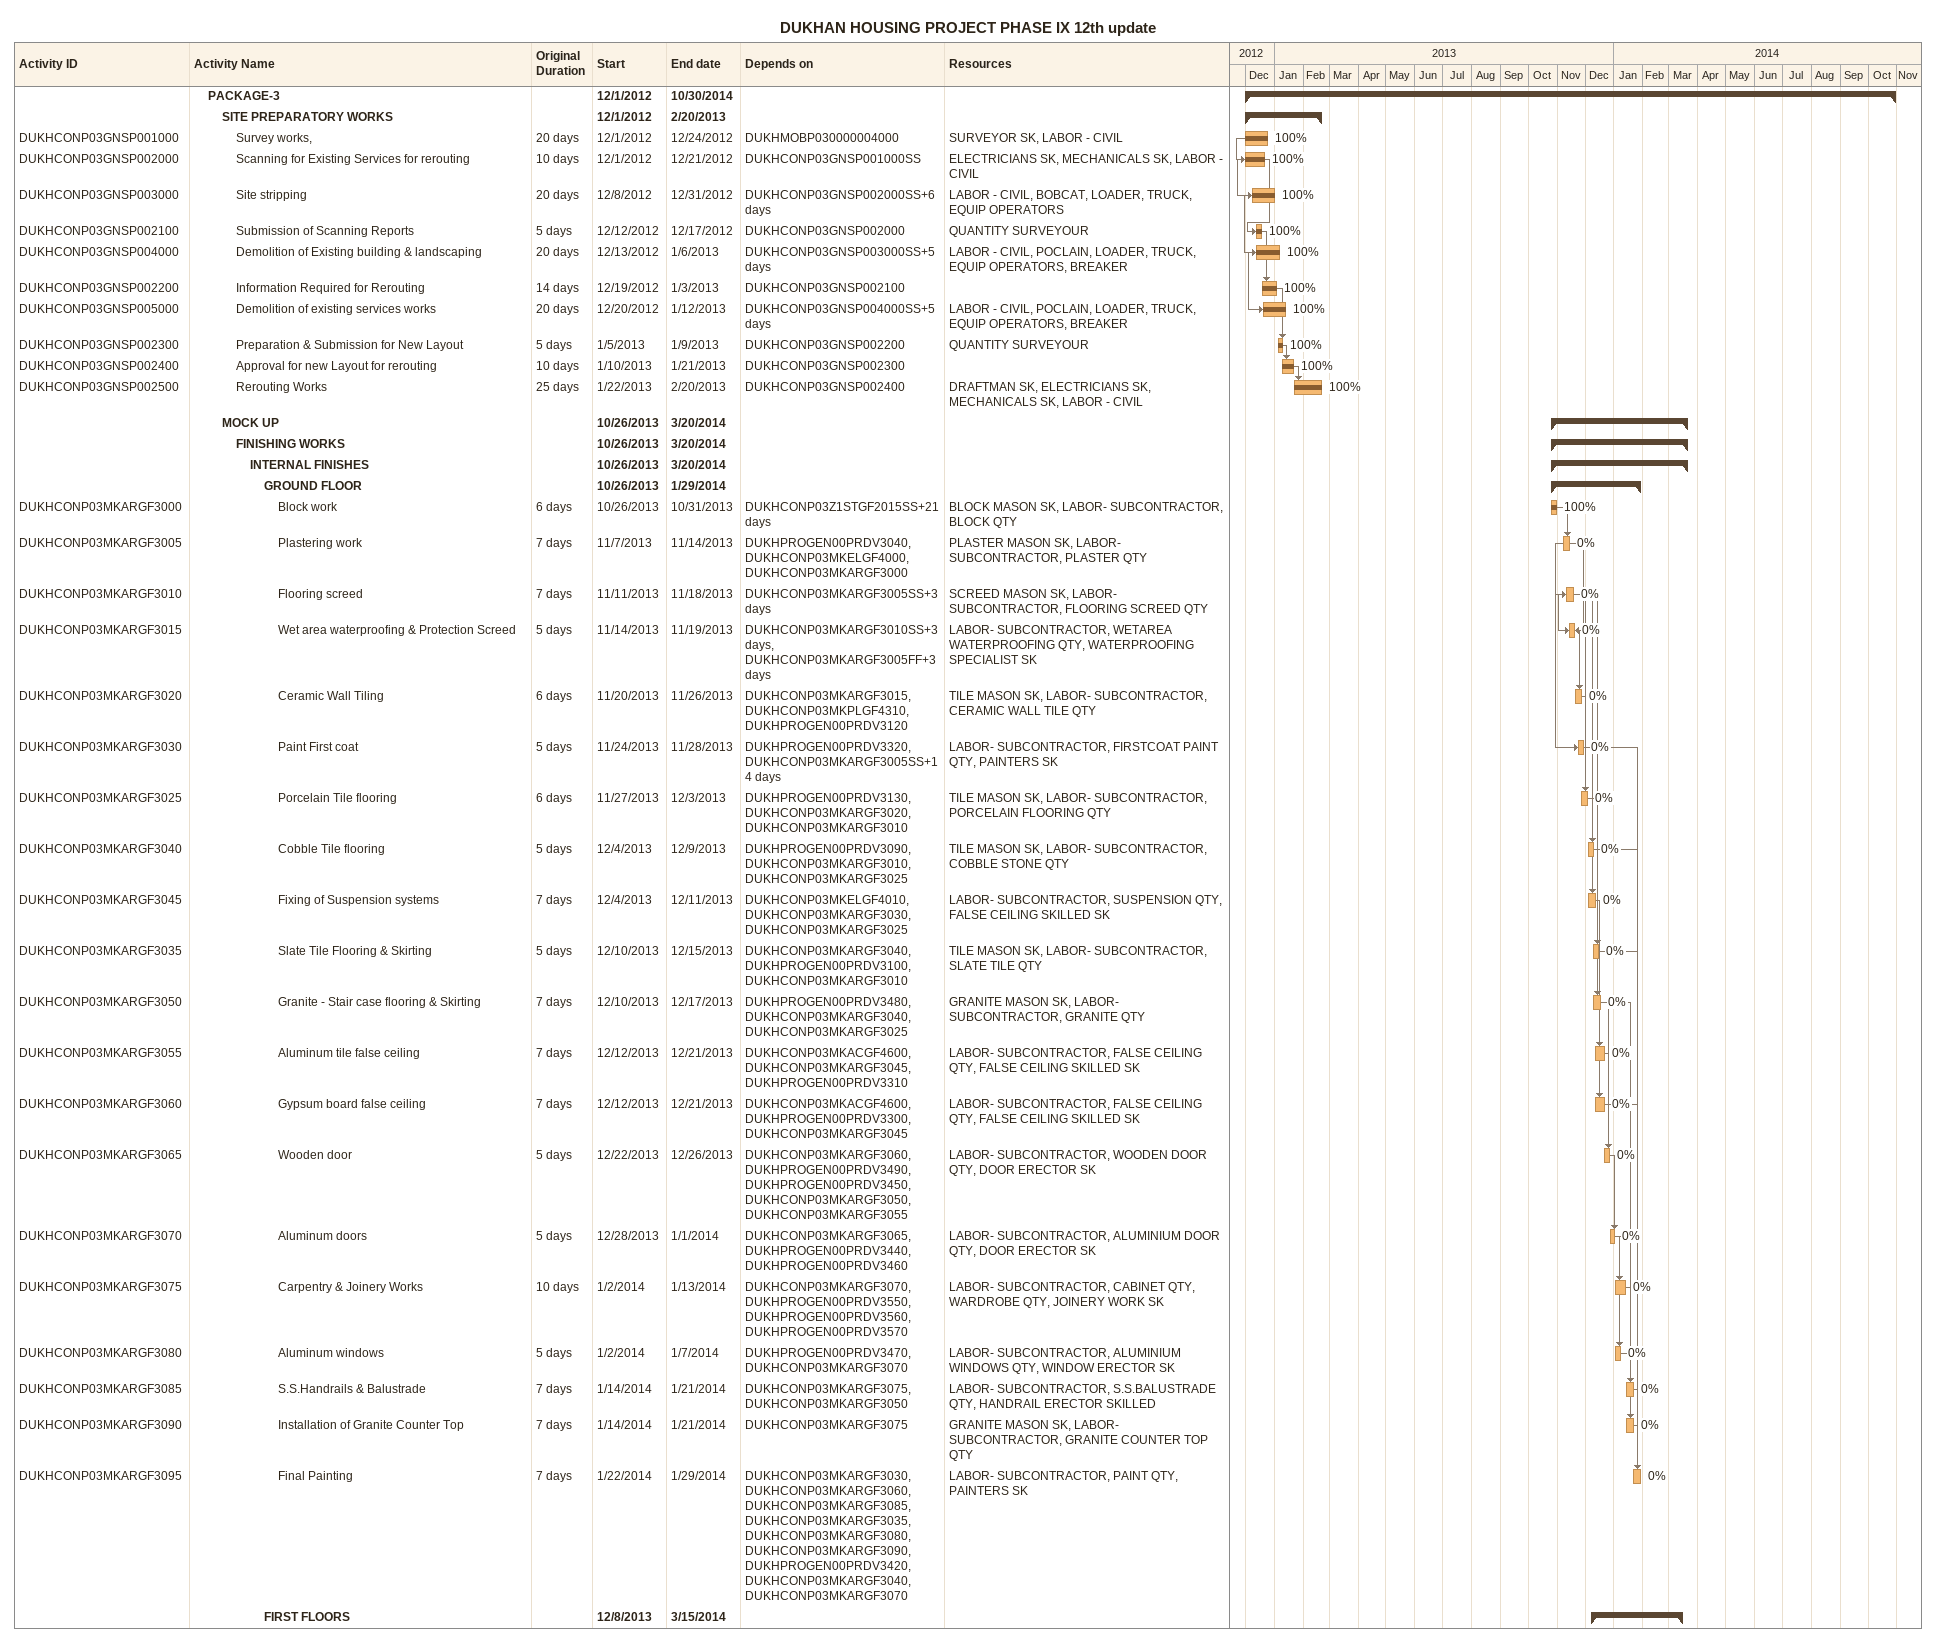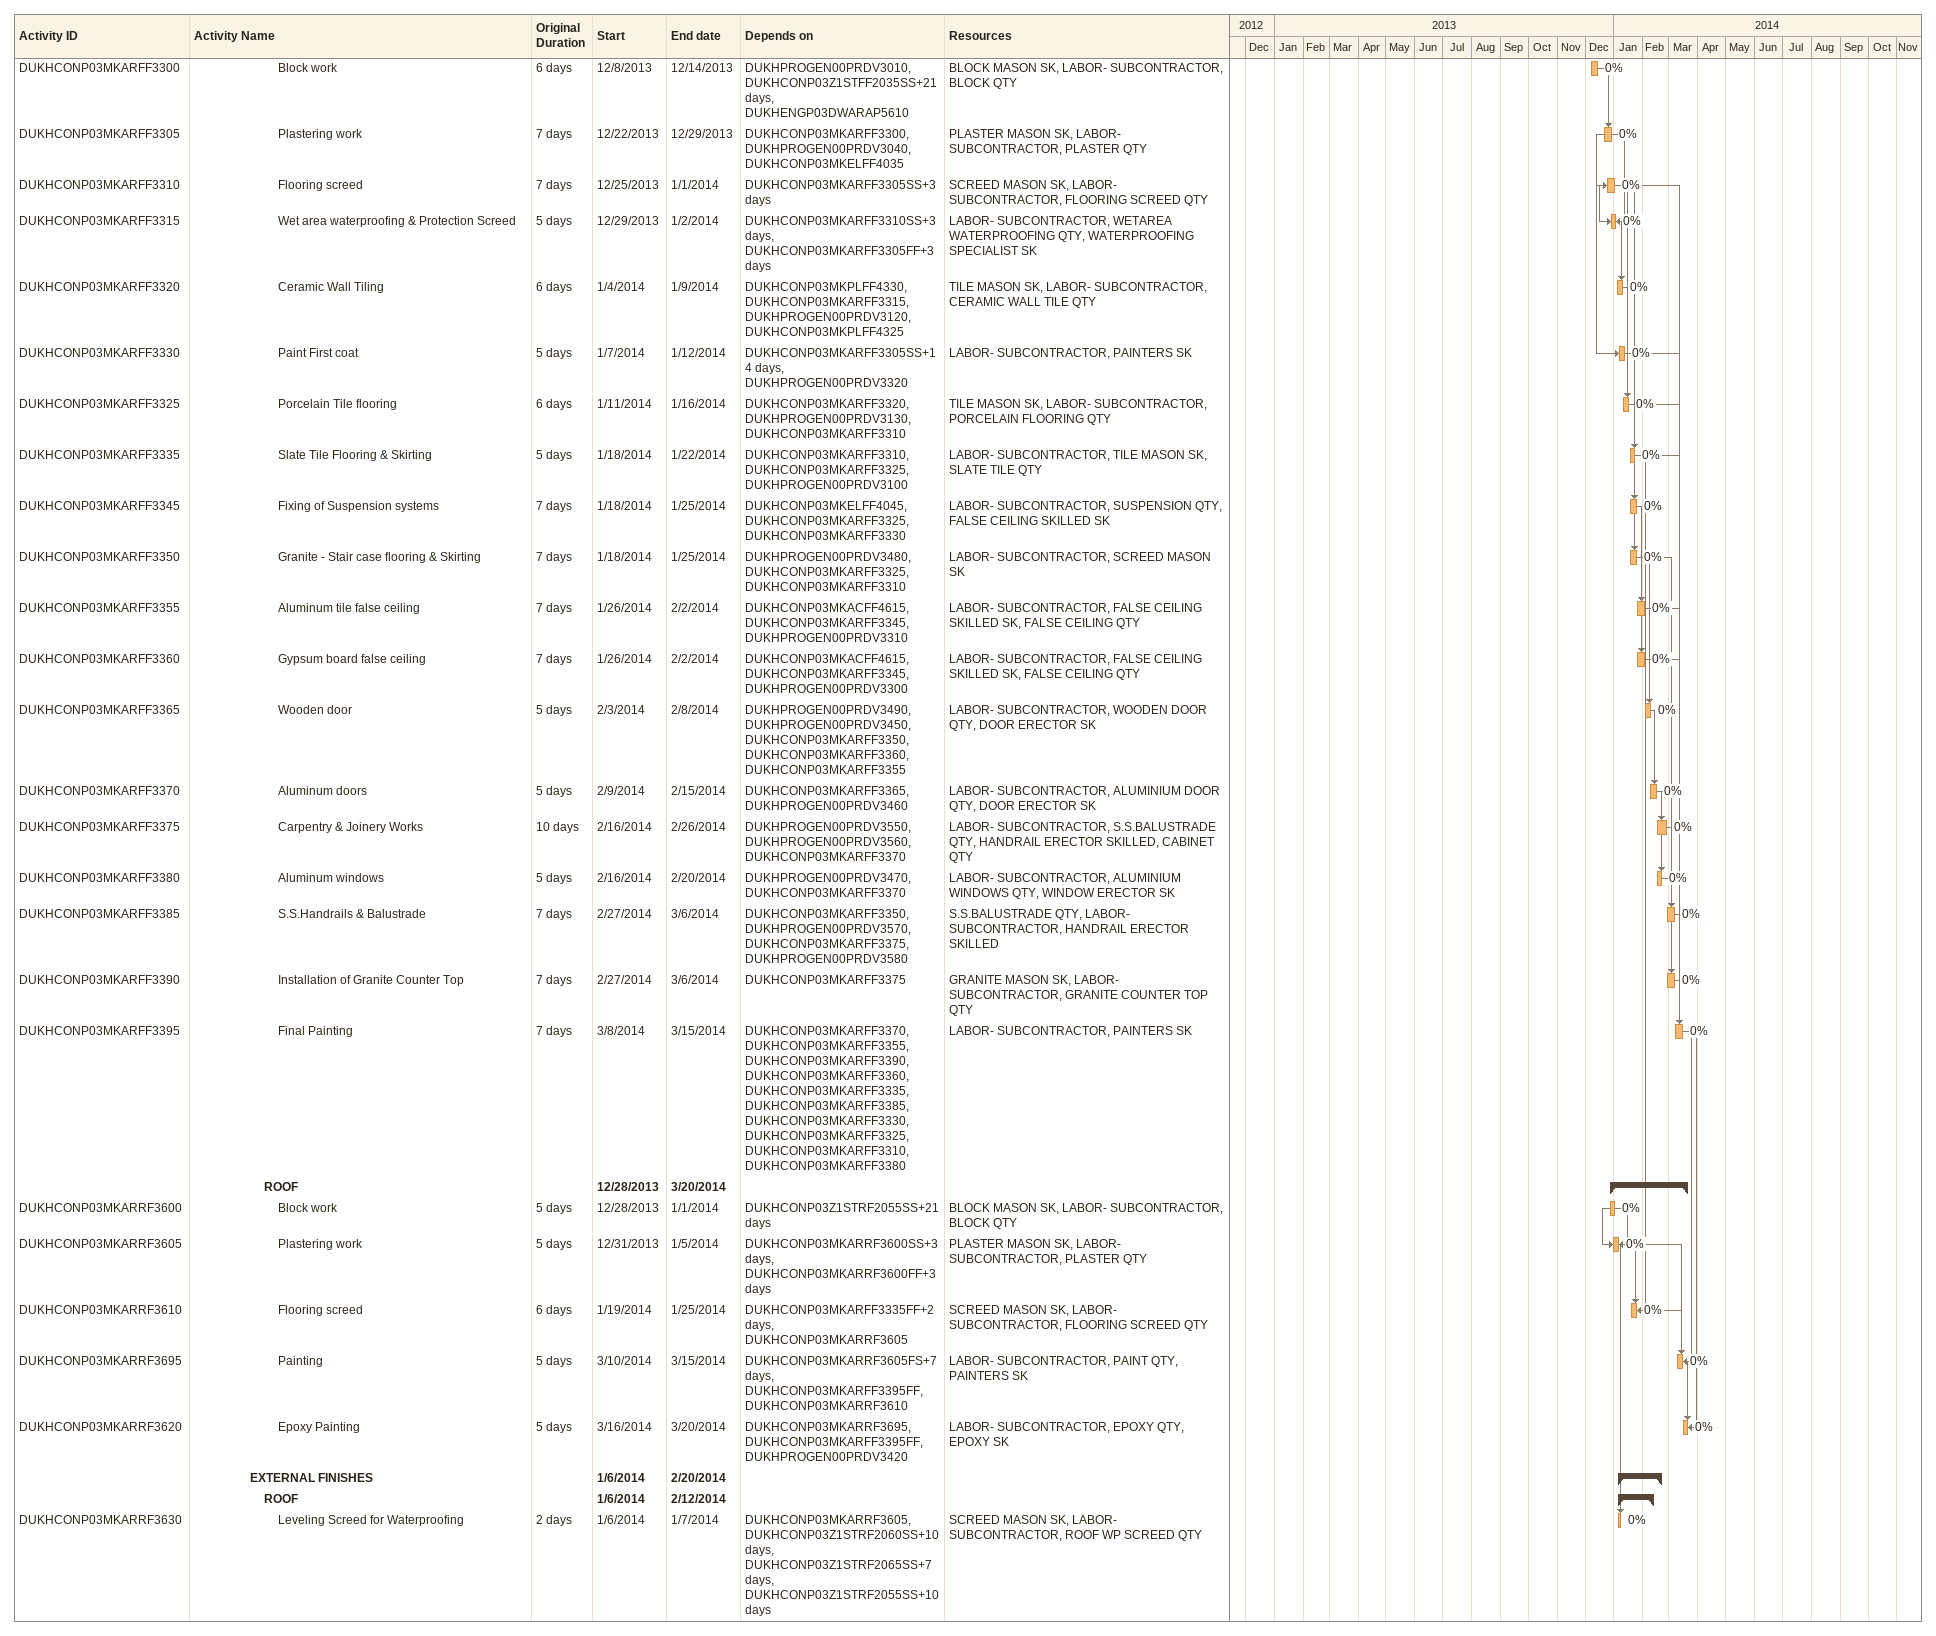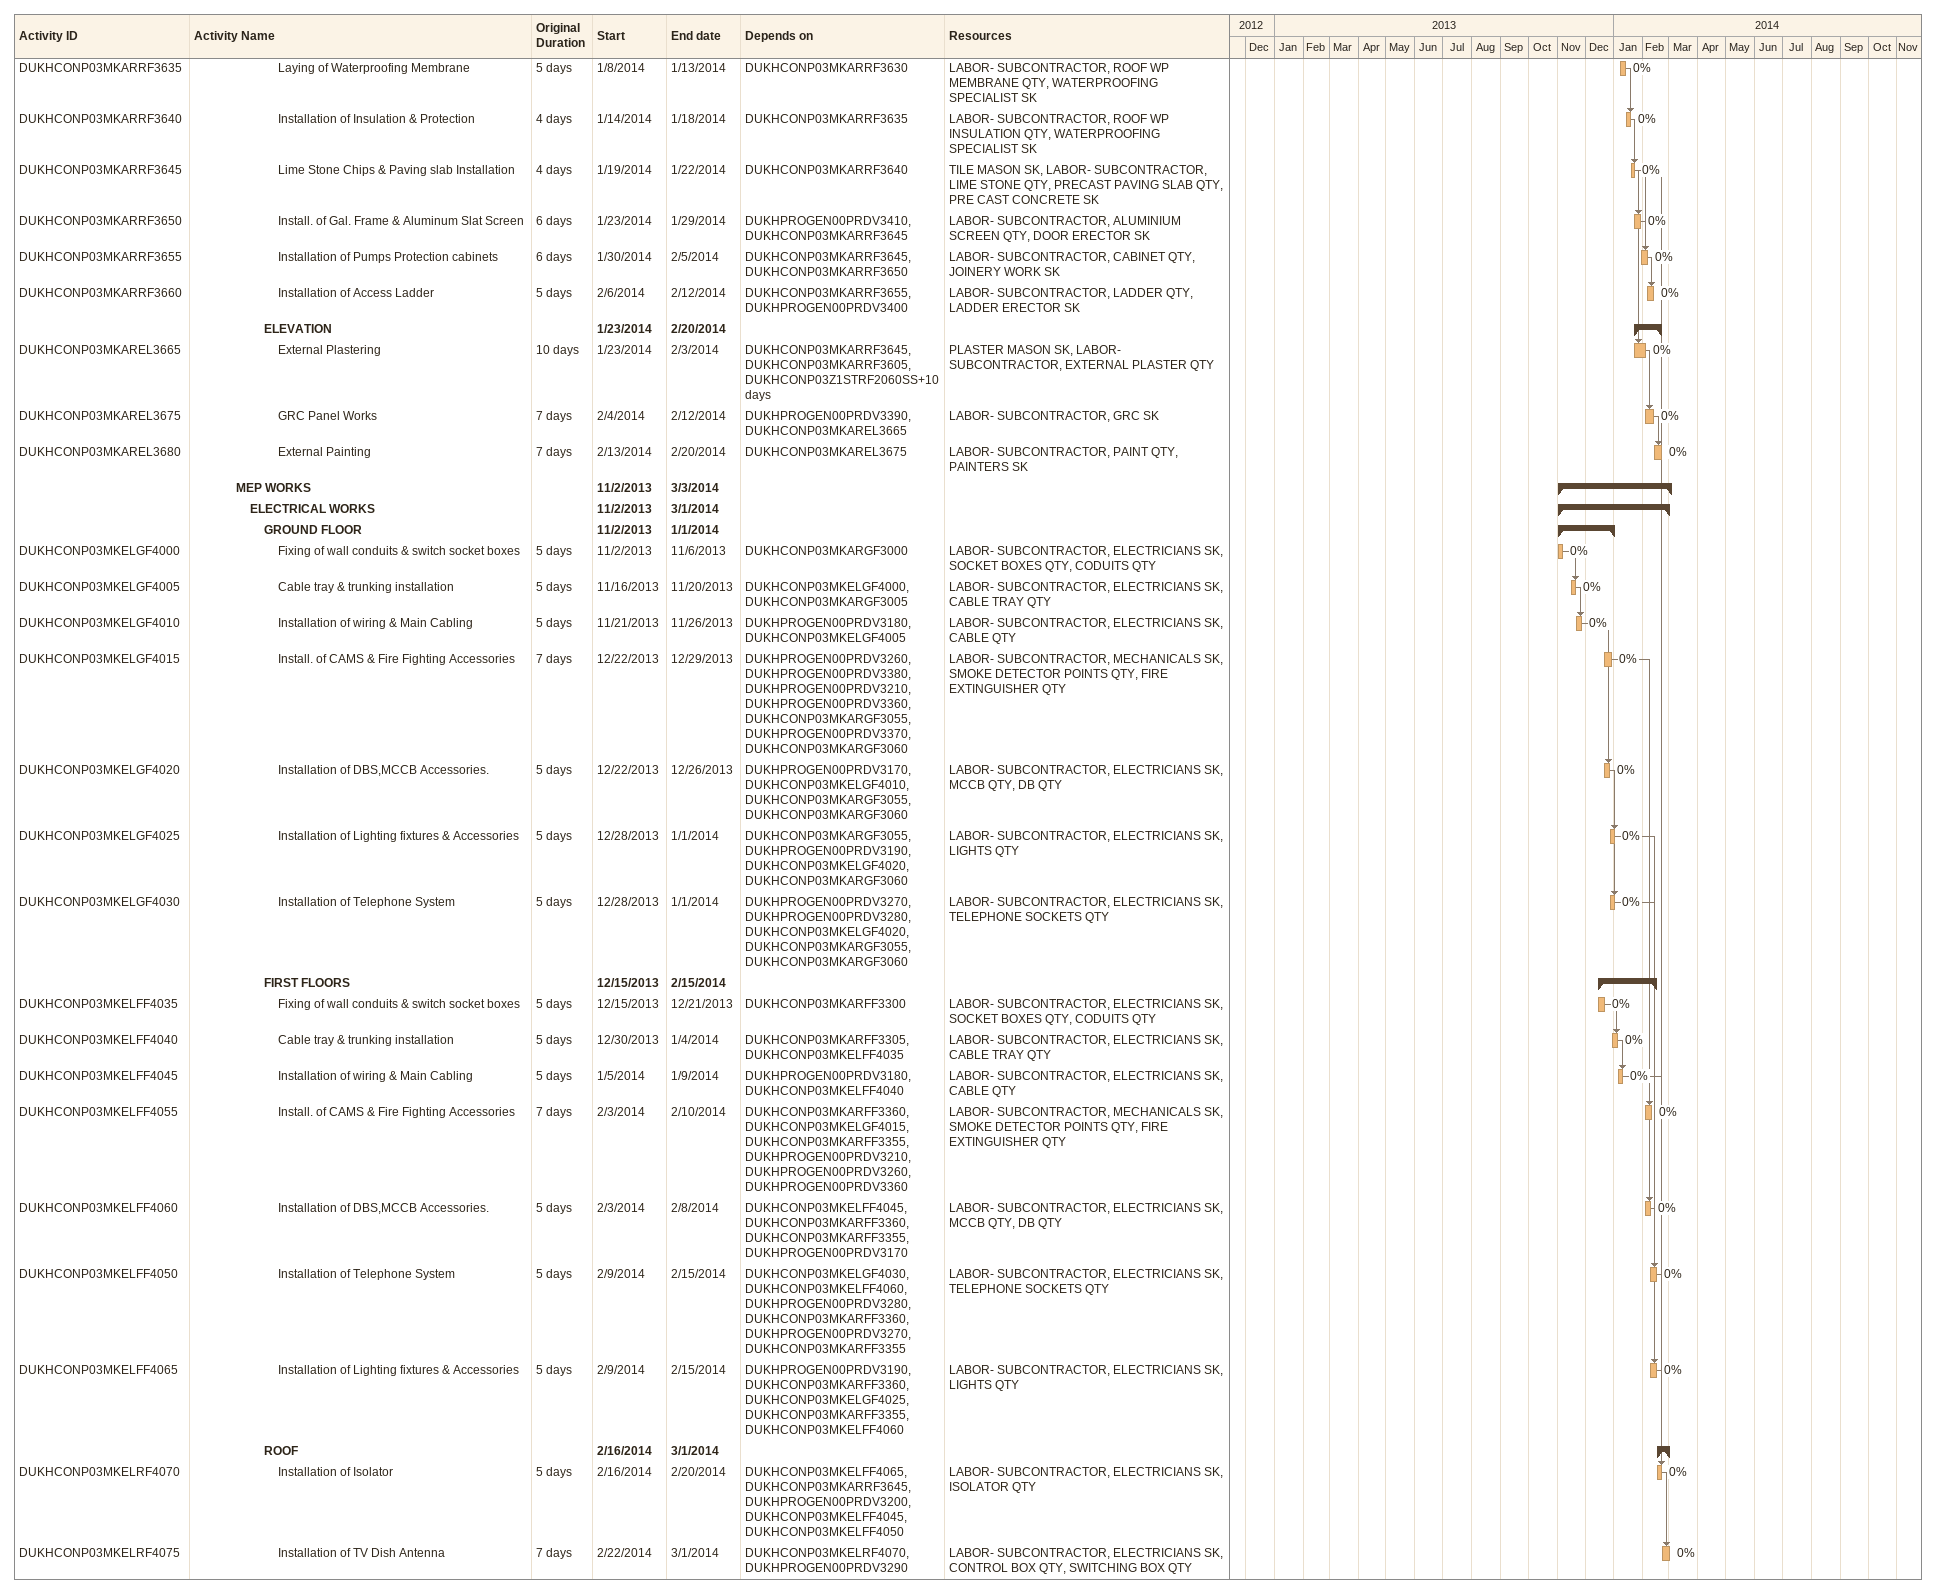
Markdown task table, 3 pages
DUKHAN HOUSING PROJECT PHASE IX 12th update

| ID | Level | Task | Original duration | Start | Finish | Predecessors | Resources | % complete |
|---|---|---|---|---|---|---|---|---|
|  | 2 | **PACKAGE-3** |  | 2012-12-01 | 2014-10-30 |  |  |  |
|  | 3 | **SITE PREPARATORY WORKS** |  | 2012-12-01 | 2013-02-20 |  |  |  |
| DUKHCONP03GNSP001000 | 4 | Survey works, | 20d | 2012-12-01 | 2012-12-24 | DUKHMOBP030000004000 | SURVEYOR SK, LABOR - CIVIL | 100 |
| DUKHCONP03GNSP002000 | 4 | Scanning for Existing Services for rerouting | 10d | 2012-12-01 | 2012-12-21 | DUKHCONP03GNSP001000SS | ELECTRICIANS SK, MECHANICALS SK, LABOR - CIVIL | 100 |
| DUKHCONP03GNSP003000 | 4 | Site stripping | 20d | 2012-12-08 | 2012-12-31 | DUKHCONP03GNSP002000SS+6d | LABOR - CIVIL, BOBCAT, LOADER, TRUCK, EQUIP OPERATORS | 100 |
| DUKHCONP03GNSP002100 | 4 | Submission of Scanning Reports | 5d | 2012-12-12 | 2012-12-17 | DUKHCONP03GNSP002000 | QUANTITY SURVEYOUR | 100 |
| DUKHCONP03GNSP004000 | 4 | Demolition of Existing building & landscaping | 20d | 2012-12-13 | 2013-01-06 | DUKHCONP03GNSP003000SS+5d | LABOR - CIVIL, POCLAIN, LOADER, TRUCK, EQUIP OPERATORS, BREAKER | 100 |
| DUKHCONP03GNSP002200 | 4 | Information Required for Rerouting | 14d | 2012-12-19 | 2013-01-03 | DUKHCONP03GNSP002100 |  | 100 |
| DUKHCONP03GNSP005000 | 4 | Demolition of existing services works | 20d | 2012-12-20 | 2013-01-12 | DUKHCONP03GNSP004000SS+5d | LABOR - CIVIL, POCLAIN, LOADER, TRUCK, EQUIP OPERATORS, BREAKER | 100 |
| DUKHCONP03GNSP002300 | 4 | Preparation & Submission for New Layout | 5d | 2013-01-05 | 2013-01-09 | DUKHCONP03GNSP002200 | QUANTITY SURVEYOUR | 100 |
| DUKHCONP03GNSP002400 | 4 | Approval for new Layout for rerouting | 10d | 2013-01-10 | 2013-01-21 | DUKHCONP03GNSP002300 |  | 100 |
| DUKHCONP03GNSP002500 | 4 | Rerouting Works | 25d | 2013-01-22 | 2013-02-20 | DUKHCONP03GNSP002400 | DRAFTMAN SK, ELECTRICIANS SK, MECHANICALS SK, LABOR - CIVIL | 100 |
|  | 3 | **MOCK UP** |  | 2013-10-26 | 2014-03-20 |  |  |  |
|  | 4 | **FINISHING WORKS** |  | 2013-10-26 | 2014-03-20 |  |  |  |
|  | 5 | **INTERNAL FINISHES** |  | 2013-10-26 | 2014-03-20 |  |  |  |
|  | 6 | **GROUND FLOOR** |  | 2013-10-26 | 2014-01-29 |  |  |  |
| DUKHCONP03MKARGF3000 | 7 | Block work | 6d | 2013-10-26 | 2013-10-31 | DUKHCONP03Z1STGF2015SS+21d | BLOCK MASON SK, LABOR- SUBCONTRACTOR, BLOCK QTY | 100 |
| DUKHCONP03MKARGF3005 | 7 | Plastering work | 7d | 2013-11-07 | 2013-11-14 | DUKHPROGEN00PRDV3040, DUKHCONP03MKELGF4000, DUKHCONP03MKARGF3000 | PLASTER MASON SK, LABOR- SUBCONTRACTOR, PLASTER QTY | 0 |
| DUKHCONP03MKARGF3010 | 7 | Flooring screed | 7d | 2013-11-11 | 2013-11-18 | DUKHCONP03MKARGF3005SS+3d | SCREED MASON SK, LABOR- SUBCONTRACTOR, FLOORING SCREED QTY | 0 |
| DUKHCONP03MKARGF3015 | 7 | Wet area waterproofing & Protection Screed | 5d | 2013-11-14 | 2013-11-19 | DUKHCONP03MKARGF3010SS+3d, DUKHCONP03MKARGF3005FF+3d | LABOR- SUBCONTRACTOR, WETAREA WATERPROOFING QTY, WATERPROOFING SPECIALIST SK | 0 |
| DUKHCONP03MKARGF3020 | 7 | Ceramic Wall Tiling | 6d | 2013-11-20 | 2013-11-26 | DUKHCONP03MKARGF3015, DUKHCONP03MKPLGF4310, DUKHPROGEN00PRDV3120 | TILE MASON SK, LABOR- SUBCONTRACTOR, CERAMIC WALL TILE QTY | 0 |
| DUKHCONP03MKARGF3030 | 7 | Paint First coat | 5d | 2013-11-24 | 2013-11-28 | DUKHPROGEN00PRDV3320, DUKHCONP03MKARGF3005SS+14d | LABOR- SUBCONTRACTOR, FIRSTCOAT PAINT QTY, PAINTERS SK | 0 |
| DUKHCONP03MKARGF3025 | 7 | Porcelain Tile flooring | 6d | 2013-11-27 | 2013-12-03 | DUKHPROGEN00PRDV3130, DUKHCONP03MKARGF3020, DUKHCONP03MKARGF3010 | TILE MASON SK, LABOR- SUBCONTRACTOR, PORCELAIN FLOORING QTY | 0 |
| DUKHCONP03MKARGF3040 | 7 | Cobble Tile flooring | 5d | 2013-12-04 | 2013-12-09 | DUKHPROGEN00PRDV3090, DUKHCONP03MKARGF3010, DUKHCONP03MKARGF3025 | TILE MASON SK, LABOR- SUBCONTRACTOR, COBBLE STONE QTY | 0 |
| DUKHCONP03MKARGF3045 | 7 | Fixing of Suspension systems | 7d | 2013-12-04 | 2013-12-11 | DUKHCONP03MKELGF4010, DUKHCONP03MKARGF3030, DUKHCONP03MKARGF3025 | LABOR- SUBCONTRACTOR, SUSPENSION QTY, FALSE CEILING SKILLED SK | 0 |
| DUKHCONP03MKARGF3035 | 7 | Slate Tile Flooring & Skirting | 5d | 2013-12-10 | 2013-12-15 | DUKHCONP03MKARGF3040, DUKHPROGEN00PRDV3100, DUKHCONP03MKARGF3010 | TILE MASON SK, LABOR- SUBCONTRACTOR, SLATE TILE QTY | 0 |
| DUKHCONP03MKARGF3050 | 7 | Granite - Stair case flooring & Skirting | 7d | 2013-12-10 | 2013-12-17 | DUKHPROGEN00PRDV3480, DUKHCONP03MKARGF3040, DUKHCONP03MKARGF3025 | GRANITE MASON SK, LABOR- SUBCONTRACTOR, GRANITE QTY | 0 |
| DUKHCONP03MKARGF3055 | 7 | Aluminum tile false ceiling | 7d | 2013-12-12 | 2013-12-21 | DUKHCONP03MKACGF4600, DUKHCONP03MKARGF3045, DUKHPROGEN00PRDV3310 | LABOR- SUBCONTRACTOR, FALSE CEILING QTY, FALSE CEILING SKILLED SK | 0 |
| DUKHCONP03MKARGF3060 | 7 | Gypsum board false ceiling | 7d | 2013-12-12 | 2013-12-21 | DUKHCONP03MKACGF4600, DUKHPROGEN00PRDV3300, DUKHCONP03MKARGF3045 | LABOR- SUBCONTRACTOR, FALSE CEILING QTY, FALSE CEILING SKILLED SK | 0 |
| DUKHCONP03MKARGF3065 | 7 | Wooden door | 5d | 2013-12-22 | 2013-12-26 | DUKHCONP03MKARGF3060, DUKHPROGEN00PRDV3490, DUKHPROGEN00PRDV3450, DUKHCONP03MKARGF3050, DUKHCONP03MKARGF3055 | LABOR- SUBCONTRACTOR, WOODEN DOOR QTY, DOOR ERECTOR SK | 0 |
| DUKHCONP03MKARGF3070 | 7 | Aluminum doors | 5d | 2013-12-28 | 2014-01-01 | DUKHCONP03MKARGF3065, DUKHPROGEN00PRDV3440, DUKHPROGEN00PRDV3460 | LABOR- SUBCONTRACTOR, ALUMINIUM DOOR QTY, DOOR ERECTOR SK | 0 |
| DUKHCONP03MKARGF3075 | 7 | Carpentry & Joinery Works | 10d | 2014-01-02 | 2014-01-13 | DUKHCONP03MKARGF3070, DUKHPROGEN00PRDV3550, DUKHPROGEN00PRDV3560, DUKHPROGEN00PRDV3570 | LABOR- SUBCONTRACTOR, CABINET QTY, WARDROBE QTY, JOINERY WORK SK | 0 |
| DUKHCONP03MKARGF3080 | 7 | Aluminum windows | 5d | 2014-01-02 | 2014-01-07 | DUKHPROGEN00PRDV3470, DUKHCONP03MKARGF3070 | LABOR- SUBCONTRACTOR, ALUMINIUM WINDOWS QTY, WINDOW ERECTOR SK | 0 |
| DUKHCONP03MKARGF3085 | 7 | S.S.Handrails & Balustrade | 7d | 2014-01-14 | 2014-01-21 | DUKHCONP03MKARGF3075, DUKHCONP03MKARGF3050 | LABOR- SUBCONTRACTOR, S.S.BALUSTRADE QTY, HANDRAIL ERECTOR SKILLED | 0 |
| DUKHCONP03MKARGF3090 | 7 | Installation of Granite Counter Top | 7d | 2014-01-14 | 2014-01-21 | DUKHCONP03MKARGF3075 | GRANITE MASON SK, LABOR- SUBCONTRACTOR, GRANITE COUNTER TOP QTY | 0 |
| DUKHCONP03MKARGF3095 | 7 | Final Painting | 7d | 2014-01-22 | 2014-01-29 | DUKHCONP03MKARGF3030, DUKHCONP03MKARGF3060, DUKHCONP03MKARGF3085, DUKHCONP03MKARGF3035, DUKHCONP03MKARGF3080, DUKHCONP03MKARGF3090, DUKHPROGEN00PRDV3420, DUKHCONP03MKARGF3040, DUKHCONP03MKARGF3070 | LABOR- SUBCONTRACTOR, PAINT QTY, PAINTERS SK | 0 |
|  | 6 | **FIRST FLOORS** |  | 2013-12-08 | 2014-03-15 |  |  |  |
| DUKHCONP03MKARFF3300 | 7 | Block work | 6d | 2013-12-08 | 2013-12-14 | DUKHPROGEN00PRDV3010, DUKHCONP03Z1STFF2035SS+21d, DUKHENGP03DWARAP5610 | BLOCK MASON SK, LABOR- SUBCONTRACTOR, BLOCK QTY | 0 |
| DUKHCONP03MKARFF3305 | 7 | Plastering work | 7d | 2013-12-22 | 2013-12-29 | DUKHCONP03MKARFF3300, DUKHPROGEN00PRDV3040, DUKHCONP03MKELFF4035 | PLASTER MASON SK, LABOR- SUBCONTRACTOR, PLASTER QTY | 0 |
| DUKHCONP03MKARFF3310 | 7 | Flooring screed | 7d | 2013-12-25 | 2014-01-01 | DUKHCONP03MKARFF3305SS+3d | SCREED MASON SK, LABOR- SUBCONTRACTOR, FLOORING SCREED QTY | 0 |
| DUKHCONP03MKARFF3315 | 7 | Wet area waterproofing & Protection Screed | 5d | 2013-12-29 | 2014-01-02 | DUKHCONP03MKARFF3310SS+3d, DUKHCONP03MKARFF3305FF+3d | LABOR- SUBCONTRACTOR, WETAREA WATERPROOFING QTY, WATERPROOFING SPECIALIST SK | 0 |
| DUKHCONP03MKARFF3320 | 7 | Ceramic Wall Tiling | 6d | 2014-01-04 | 2014-01-09 | DUKHCONP03MKPLFF4330, DUKHCONP03MKARFF3315, DUKHPROGEN00PRDV3120, DUKHCONP03MKPLFF4325 | TILE MASON SK, LABOR- SUBCONTRACTOR, CERAMIC WALL TILE QTY | 0 |
| DUKHCONP03MKARFF3330 | 7 | Paint First coat | 5d | 2014-01-07 | 2014-01-12 | DUKHCONP03MKARFF3305SS+14d, DUKHPROGEN00PRDV3320 | LABOR- SUBCONTRACTOR, PAINTERS SK | 0 |
| DUKHCONP03MKARFF3325 | 7 | Porcelain Tile flooring | 6d | 2014-01-11 | 2014-01-16 | DUKHCONP03MKARFF3320, DUKHPROGEN00PRDV3130, DUKHCONP03MKARFF3310 | TILE MASON SK, LABOR- SUBCONTRACTOR, PORCELAIN FLOORING QTY | 0 |
| DUKHCONP03MKARFF3335 | 7 | Slate Tile Flooring & Skirting | 5d | 2014-01-18 | 2014-01-22 | DUKHCONP03MKARFF3310, DUKHCONP03MKARFF3325, DUKHPROGEN00PRDV3100 | LABOR- SUBCONTRACTOR, TILE MASON SK, SLATE TILE QTY | 0 |
| DUKHCONP03MKARFF3345 | 7 | Fixing of Suspension systems | 7d | 2014-01-18 | 2014-01-25 | DUKHCONP03MKELFF4045, DUKHCONP03MKARFF3325, DUKHCONP03MKARFF3330 | LABOR- SUBCONTRACTOR, SUSPENSION QTY, FALSE CEILING SKILLED SK | 0 |
| DUKHCONP03MKARFF3350 | 7 | Granite - Stair case flooring & Skirting | 7d | 2014-01-18 | 2014-01-25 | DUKHPROGEN00PRDV3480, DUKHCONP03MKARFF3325, DUKHCONP03MKARFF3310 | LABOR- SUBCONTRACTOR, SCREED MASON SK | 0 |
| DUKHCONP03MKARFF3355 | 7 | Aluminum tile false ceiling | 7d | 2014-01-26 | 2014-02-02 | DUKHCONP03MKACFF4615, DUKHCONP03MKARFF3345, DUKHPROGEN00PRDV3310 | LABOR- SUBCONTRACTOR, FALSE CEILING SKILLED SK, FALSE CEILING QTY | 0 |
| DUKHCONP03MKARFF3360 | 7 | Gypsum board false ceiling | 7d | 2014-01-26 | 2014-02-02 | DUKHCONP03MKACFF4615, DUKHCONP03MKARFF3345, DUKHPROGEN00PRDV3300 | LABOR- SUBCONTRACTOR, FALSE CEILING SKILLED SK, FALSE CEILING QTY | 0 |
| DUKHCONP03MKARFF3365 | 7 | Wooden door | 5d | 2014-02-03 | 2014-02-08 | DUKHPROGEN00PRDV3490, DUKHPROGEN00PRDV3450, DUKHCONP03MKARFF3350, DUKHCONP03MKARFF3360, DUKHCONP03MKARFF3355 | LABOR- SUBCONTRACTOR, WOODEN DOOR QTY, DOOR ERECTOR SK | 0 |
| DUKHCONP03MKARFF3370 | 7 | Aluminum doors | 5d | 2014-02-09 | 2014-02-15 | DUKHCONP03MKARFF3365, DUKHPROGEN00PRDV3460 | LABOR- SUBCONTRACTOR, ALUMINIUM DOOR QTY, DOOR ERECTOR SK | 0 |
| DUKHCONP03MKARFF3375 | 7 | Carpentry & Joinery Works | 10d | 2014-02-16 | 2014-02-26 | DUKHPROGEN00PRDV3550, DUKHPROGEN00PRDV3560, DUKHCONP03MKARFF3370 | LABOR- SUBCONTRACTOR, S.S.BALUSTRADE QTY, HANDRAIL ERECTOR SKILLED, CABINET QTY | 0 |
| DUKHCONP03MKARFF3380 | 7 | Aluminum windows | 5d | 2014-02-16 | 2014-02-20 | DUKHPROGEN00PRDV3470, DUKHCONP03MKARFF3370 | LABOR- SUBCONTRACTOR, ALUMINIUM WINDOWS QTY, WINDOW ERECTOR SK | 0 |
| DUKHCONP03MKARFF3385 | 7 | S.S.Handrails & Balustrade | 7d | 2014-02-27 | 2014-03-06 | DUKHCONP03MKARFF3350, DUKHPROGEN00PRDV3570, DUKHCONP03MKARFF3375, DUKHPROGEN00PRDV3580 | S.S.BALUSTRADE QTY, LABOR- SUBCONTRACTOR, HANDRAIL ERECTOR SKILLED | 0 |
| DUKHCONP03MKARFF3390 | 7 | Installation of Granite Counter Top | 7d | 2014-02-27 | 2014-03-06 | DUKHCONP03MKARFF3375 | GRANITE MASON SK, LABOR- SUBCONTRACTOR, GRANITE COUNTER TOP QTY | 0 |
| DUKHCONP03MKARFF3395 | 7 | Final Painting | 7d | 2014-03-08 | 2014-03-15 | DUKHCONP03MKARFF3370, DUKHCONP03MKARFF3355, DUKHCONP03MKARFF3390, DUKHCONP03MKARFF3360, DUKHCONP03MKARFF3335, DUKHCONP03MKARFF3385, DUKHCONP03MKARFF3330, DUKHCONP03MKARFF3325, DUKHCONP03MKARFF3310, DUKHCONP03MKARFF3380 | LABOR- SUBCONTRACTOR, PAINTERS SK | 0 |
|  | 6 | **ROOF** |  | 2013-12-28 | 2014-03-20 |  |  |  |
| DUKHCONP03MKARRF3600 | 7 | Block work | 5d | 2013-12-28 | 2014-01-01 | DUKHCONP03Z1STRF2055SS+21d | BLOCK MASON SK, LABOR- SUBCONTRACTOR, BLOCK QTY | 0 |
| DUKHCONP03MKARRF3605 | 7 | Plastering work | 5d | 2013-12-31 | 2014-01-05 | DUKHCONP03MKARRF3600SS+3d, DUKHCONP03MKARRF3600FF+3d | PLASTER MASON SK, LABOR- SUBCONTRACTOR, PLASTER QTY | 0 |
| DUKHCONP03MKARRF3610 | 7 | Flooring screed | 6d | 2014-01-19 | 2014-01-25 | DUKHCONP03MKARFF3335FF+2d, DUKHCONP03MKARRF3605 | SCREED MASON SK, LABOR- SUBCONTRACTOR, FLOORING SCREED QTY | 0 |
| DUKHCONP03MKARRF3695 | 7 | Painting | 5d | 2014-03-10 | 2014-03-15 | DUKHCONP03MKARRF3605FS+7d, DUKHCONP03MKARFF3395FF, DUKHCONP03MKARRF3610 | LABOR- SUBCONTRACTOR, PAINT QTY, PAINTERS SK | 0 |
| DUKHCONP03MKARRF3620 | 7 | Epoxy Painting | 5d | 2014-03-16 | 2014-03-20 | DUKHCONP03MKARRF3695, DUKHCONP03MKARFF3395FF, DUKHPROGEN00PRDV3420 | LABOR- SUBCONTRACTOR, EPOXY QTY, EPOXY SK | 0 |
|  | 5 | **EXTERNAL FINISHES** |  | 2014-01-06 | 2014-02-20 |  |  |  |
|  | 6 | **ROOF** |  | 2014-01-06 | 2014-02-12 |  |  |  |
| DUKHCONP03MKARRF3630 | 7 | Leveling Screed for Waterproofing | 2d | 2014-01-06 | 2014-01-07 | DUKHCONP03MKARRF3605, DUKHCONP03Z1STRF2060SS+10d, DUKHCONP03Z1STRF2065SS+7d, DUKHCONP03Z1STRF2055SS+10d | SCREED MASON SK, LABOR- SUBCONTRACTOR, ROOF WP SCREED QTY | 0 |
| DUKHCONP03MKARRF3635 | 7 | Laying of Waterproofing Membrane | 5d | 2014-01-08 | 2014-01-13 | DUKHCONP03MKARRF3630 | LABOR- SUBCONTRACTOR, ROOF WP MEMBRANE QTY, WATERPROOFING SPECIALIST SK | 0 |
| DUKHCONP03MKARRF3640 | 7 | Installation of Insulation & Protection | 4d | 2014-01-14 | 2014-01-18 | DUKHCONP03MKARRF3635 | LABOR- SUBCONTRACTOR, ROOF WP INSULATION QTY, WATERPROOFING SPECIALIST SK | 0 |
| DUKHCONP03MKARRF3645 | 7 | Lime Stone Chips & Paving slab Installation | 4d | 2014-01-19 | 2014-01-22 | DUKHCONP03MKARRF3640 | TILE MASON SK, LABOR- SUBCONTRACTOR, LIME STONE QTY, PRECAST PAVING SLAB QTY, PRE CAST CONCRETE SK | 0 |
| DUKHCONP03MKARRF3650 | 7 | Install. of Gal. Frame & Aluminum Slat Screen | 6d | 2014-01-23 | 2014-01-29 | DUKHPROGEN00PRDV3410, DUKHCONP03MKARRF3645 | LABOR- SUBCONTRACTOR, ALUMINIUM SCREEN QTY, DOOR ERECTOR SK | 0 |
| DUKHCONP03MKARRF3655 | 7 | Installation of Pumps Protection cabinets | 6d | 2014-01-30 | 2014-02-05 | DUKHCONP03MKARRF3645, DUKHCONP03MKARRF3650 | LABOR- SUBCONTRACTOR, CABINET QTY, JOINERY WORK SK | 0 |
| DUKHCONP03MKARRF3660 | 7 | Installation of Access Ladder | 5d | 2014-02-06 | 2014-02-12 | DUKHCONP03MKARRF3655, DUKHPROGEN00PRDV3400 | LABOR- SUBCONTRACTOR, LADDER QTY, LADDER ERECTOR SK | 0 |
|  | 6 | **ELEVATION** |  | 2014-01-23 | 2014-02-20 |  |  |  |
| DUKHCONP03MKAREL3665 | 7 | External Plastering | 10d | 2014-01-23 | 2014-02-03 | DUKHCONP03MKARRF3645, DUKHCONP03MKARRF3605, DUKHCONP03Z1STRF2060SS+10d | PLASTER MASON SK, LABOR- SUBCONTRACTOR, EXTERNAL PLASTER QTY | 0 |
| DUKHCONP03MKAREL3675 | 7 | GRC Panel Works | 7d | 2014-02-04 | 2014-02-12 | DUKHPROGEN00PRDV3390, DUKHCONP03MKAREL3665 | LABOR- SUBCONTRACTOR, GRC SK | 0 |
| DUKHCONP03MKAREL3680 | 7 | External Painting | 7d | 2014-02-13 | 2014-02-20 | DUKHCONP03MKAREL3675 | LABOR- SUBCONTRACTOR, PAINT QTY, PAINTERS SK | 0 |
|  | 4 | **MEP WORKS** |  | 2013-11-02 | 2014-03-03 |  |  |  |
|  | 5 | **ELECTRICAL WORKS** |  | 2013-11-02 | 2014-03-01 |  |  |  |
|  | 6 | **GROUND FLOOR** |  | 2013-11-02 | 2014-01-01 |  |  |  |
| DUKHCONP03MKELGF4000 | 7 | Fixing of wall conduits & switch socket boxes | 5d | 2013-11-02 | 2013-11-06 | DUKHCONP03MKARGF3000 | LABOR- SUBCONTRACTOR, ELECTRICIANS SK, SOCKET BOXES QTY, CODUITS QTY | 0 |
| DUKHCONP03MKELGF4005 | 7 | Cable tray & trunking installation | 5d | 2013-11-16 | 2013-11-20 | DUKHCONP03MKELGF4000, DUKHCONP03MKARGF3005 | LABOR- SUBCONTRACTOR, ELECTRICIANS SK, CABLE TRAY QTY | 0 |
| DUKHCONP03MKELGF4010 | 7 | Installation of wiring & Main Cabling | 5d | 2013-11-21 | 2013-11-26 | DUKHPROGEN00PRDV3180, DUKHCONP03MKELGF4005 | LABOR- SUBCONTRACTOR, ELECTRICIANS SK, CABLE QTY | 0 |
| DUKHCONP03MKELGF4015 | 7 | Install. of CAMS & Fire Fighting Accessories | 7d | 2013-12-22 | 2013-12-29 | DUKHPROGEN00PRDV3260, DUKHPROGEN00PRDV3380, DUKHPROGEN00PRDV3210, DUKHPROGEN00PRDV3360, DUKHCONP03MKARGF3055, DUKHPROGEN00PRDV3370, DUKHCONP03MKARGF3060 | LABOR- SUBCONTRACTOR, MECHANICALS SK, SMOKE DETECTOR POINTS QTY, FIRE EXTINGUISHER QTY | 0 |
| DUKHCONP03MKELGF4020 | 7 | Installation of DBS,MCCB Accessories. | 5d | 2013-12-22 | 2013-12-26 | DUKHPROGEN00PRDV3170, DUKHCONP03MKELGF4010, DUKHCONP03MKARGF3055, DUKHCONP03MKARGF3060 | LABOR- SUBCONTRACTOR, ELECTRICIANS SK, MCCB QTY, DB QTY | 0 |
| DUKHCONP03MKELGF4025 | 7 | Installation of Lighting fixtures & Accessories | 5d | 2013-12-28 | 2014-01-01 | DUKHCONP03MKARGF3055, DUKHPROGEN00PRDV3190, DUKHCONP03MKELGF4020, DUKHCONP03MKARGF3060 | LABOR- SUBCONTRACTOR, ELECTRICIANS SK, LIGHTS QTY | 0 |
| DUKHCONP03MKELGF4030 | 7 | Installation of Telephone System | 5d | 2013-12-28 | 2014-01-01 | DUKHPROGEN00PRDV3270, DUKHPROGEN00PRDV3280, DUKHCONP03MKELGF4020, DUKHCONP03MKARGF3055, DUKHCONP03MKARGF3060 | LABOR- SUBCONTRACTOR, ELECTRICIANS SK, TELEPHONE SOCKETS QTY | 0 |
|  | 6 | **FIRST FLOORS** |  | 2013-12-15 | 2014-02-15 |  |  |  |
| DUKHCONP03MKELFF4035 | 7 | Fixing of wall conduits & switch socket boxes | 5d | 2013-12-15 | 2013-12-21 | DUKHCONP03MKARFF3300 | LABOR- SUBCONTRACTOR, ELECTRICIANS SK, SOCKET BOXES QTY, CODUITS QTY | 0 |
| DUKHCONP03MKELFF4040 | 7 | Cable tray & trunking installation | 5d | 2013-12-30 | 2014-01-04 | DUKHCONP03MKARFF3305, DUKHCONP03MKELFF4035 | LABOR- SUBCONTRACTOR, ELECTRICIANS SK, CABLE TRAY QTY | 0 |
| DUKHCONP03MKELFF4045 | 7 | Installation of wiring & Main Cabling | 5d | 2014-01-05 | 2014-01-09 | DUKHPROGEN00PRDV3180, DUKHCONP03MKELFF4040 | LABOR- SUBCONTRACTOR, ELECTRICIANS SK, CABLE QTY | 0 |
| DUKHCONP03MKELFF4055 | 7 | Install. of CAMS & Fire Fighting Accessories | 7d | 2014-02-03 | 2014-02-10 | DUKHCONP03MKARFF3360, DUKHCONP03MKELGF4015, DUKHCONP03MKARFF3355, DUKHPROGEN00PRDV3210, DUKHPROGEN00PRDV3260, DUKHPROGEN00PRDV3360 | LABOR- SUBCONTRACTOR, MECHANICALS SK, SMOKE DETECTOR POINTS QTY, FIRE EXTINGUISHER QTY | 0 |
| DUKHCONP03MKELFF4060 | 7 | Installation of DBS,MCCB Accessories. | 5d | 2014-02-03 | 2014-02-08 | DUKHCONP03MKELFF4045, DUKHCONP03MKARFF3360, DUKHCONP03MKARFF3355, DUKHPROGEN00PRDV3170 | LABOR- SUBCONTRACTOR, ELECTRICIANS SK, MCCB QTY, DB QTY | 0 |
| DUKHCONP03MKELFF4050 | 7 | Installation of Telephone System | 5d | 2014-02-09 | 2014-02-15 | DUKHCONP03MKELGF4030, DUKHCONP03MKELFF4060, DUKHPROGEN00PRDV3280, DUKHCONP03MKARFF3360, DUKHPROGEN00PRDV3270, DUKHCONP03MKARFF3355 | LABOR- SUBCONTRACTOR, ELECTRICIANS SK, TELEPHONE SOCKETS QTY | 0 |
| DUKHCONP03MKELFF4065 | 7 | Installation of Lighting fixtures & Accessories | 5d | 2014-02-09 | 2014-02-15 | DUKHPROGEN00PRDV3190, DUKHCONP03MKARFF3360, DUKHCONP03MKELGF4025, DUKHCONP03MKARFF3355, DUKHCONP03MKELFF4060 | LABOR- SUBCONTRACTOR, ELECTRICIANS SK, LIGHTS QTY | 0 |
|  | 6 | **ROOF** |  | 2014-02-16 | 2014-03-01 |  |  |  |
| DUKHCONP03MKELRF4070 | 7 | Installation of Isolator | 5d | 2014-02-16 | 2014-02-20 | DUKHCONP03MKELFF4065, DUKHCONP03MKARRF3645, DUKHPROGEN00PRDV3200, DUKHCONP03MKELFF4045, DUKHCONP03MKELFF4050 | LABOR- SUBCONTRACTOR, ELECTRICIANS SK, ISOLATOR QTY | 0 |
| DUKHCONP03MKELRF4075 | 7 | Installation of TV Dish Antenna | 7d | 2014-02-22 | 2014-03-01 | DUKHCONP03MKELRF4070, DUKHPROGEN00PRDV3290 | LABOR- SUBCONTRACTOR, ELECTRICIANS SK, CONTROL BOX QTY, SWITCHING BOX QTY | 0 |
